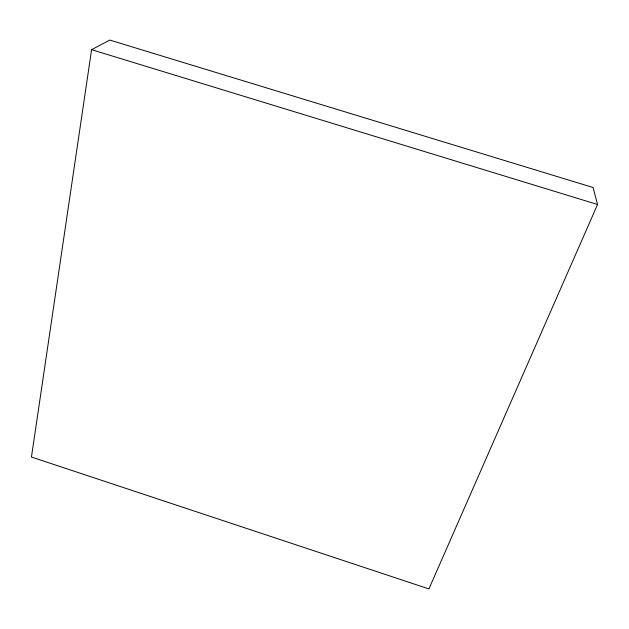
<?xml version="1.0" encoding="UTF-8"?>
<svg xmlns="http://www.w3.org/2000/svg" width="629" height="629" viewBox="0 0 629 629"><rect width="100%" height="100%" fill="white"/><g stroke="black" fill="none" stroke-linecap="round" stroke-linejoin="round"><path stroke-width="0.94" d="M91.59 49.683L31.45 457.039L428.923 588.925L597.55 204.496L593.053 187.505L109.792 40.075L91.59 49.683L597.55 204.496"/></g></svg>
